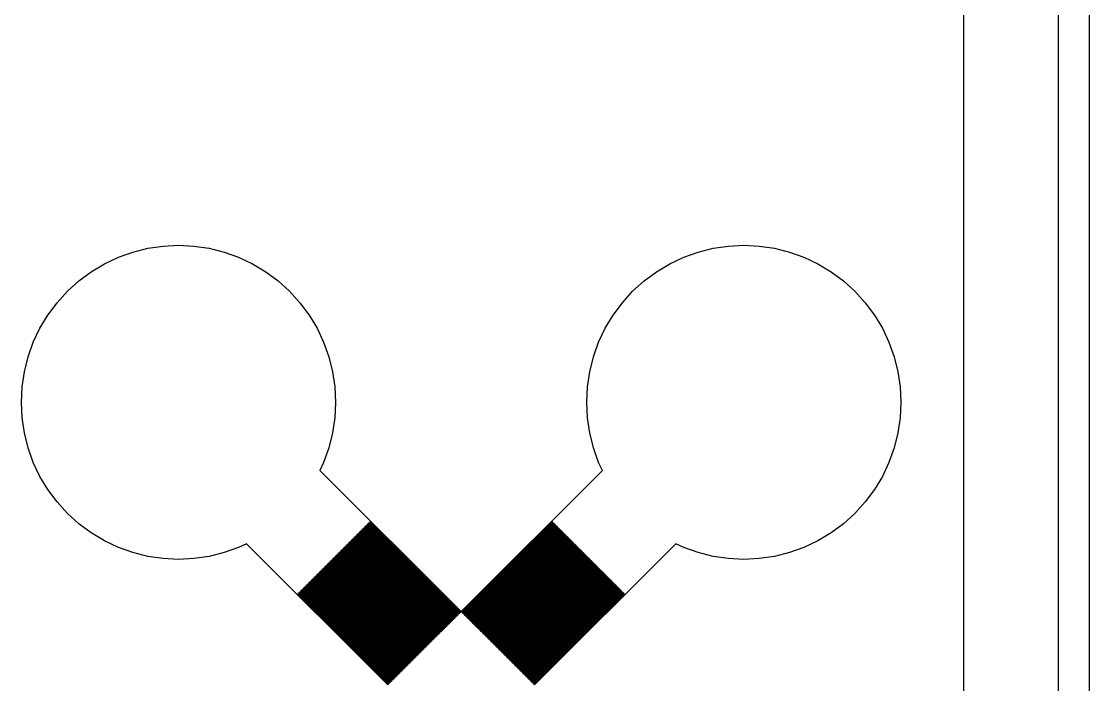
# Model space of a CAD drawing. Extents: x -16 to 132, y -40 to 113.
# Drawn here: x 94.08 to 111.46, y 46.02 to 56.82 of the extents above; entities that cross this region are included whole.
import ezdxf

# ---------------------------------------------------------------- set-up
doc = ezdxf.new("R2010")
doc.units = 0

msp = doc.modelspace()

# ---------------------------------------------------------------- linework, layer by layer
for p, q in [((111.463, -1.0226), (111.463, 74.6498)), ((110.952, 74.1385), (110.952, -0.51129)), ((109.418, 1.0226), (109.418, 72.6046)), ((95.6602, 52.9777), (95.8964, 53.0622)), ((95.8964, 53.0622), (96.1398, 53.1232)), ((96.1398, 53.1232), (96.388, 53.16)), ((96.388, 53.16), (96.6385, 53.1723)), ((96.6385, 53.1723), (96.8892, 53.16)), ((96.8892, 53.16), (97.1373, 53.1232)), ((97.1373, 53.1232), (97.3807, 53.0622)), ((97.3807, 53.0622), (97.6169, 52.9777)), ((104.858, 52.9777), (105.094, 53.0622)), ((105.094, 53.0622), (105.337, 53.1232)), ((105.337, 53.1232), (105.586, 53.16)), ((105.586, 53.16), (105.836, 53.1723)), ((105.836, 53.1723), (106.087, 53.16)), ((106.087, 53.16), (106.335, 53.1232)), ((106.335, 53.1232), (106.578, 53.0622)), ((106.578, 53.0622), (106.815, 52.9777)), ((95.2182, 52.7415), (95.4334, 52.8705)), ((95.4334, 52.8705), (95.6602, 52.9777)), ((97.6169, 52.9777), (97.8437, 52.8705)), ((97.8437, 52.8705), (98.0589, 52.7415)), ((104.416, 52.7415), (104.631, 52.8705)), ((104.631, 52.8705), (104.858, 52.9777)), ((106.815, 52.9777), (107.041, 52.8705)), ((107.041, 52.8705), (107.257, 52.7415)), ((95.0167, 52.592), (95.2182, 52.7415)), ((98.0589, 52.7415), (98.2604, 52.592)), ((104.214, 52.592), (104.416, 52.7415)), ((107.257, 52.7415), (107.458, 52.592)), ((94.8308, 52.4235), (95.0167, 52.592)), ((98.2604, 52.592), (98.4463, 52.4235)), ((104.028, 52.4235), (104.214, 52.592)), ((107.458, 52.592), (107.644, 52.4235)), ((94.6624, 52.2376), (94.8308, 52.4235)), ((98.4463, 52.4235), (98.6148, 52.2376)), ((103.86, 52.2376), (104.028, 52.4235)), ((107.644, 52.4235), (107.812, 52.2376)), ((94.5129, 52.0361), (94.6624, 52.2376)), ((98.6148, 52.2376), (98.7642, 52.0361)), ((103.711, 52.0361), (103.86, 52.2376)), ((107.812, 52.2376), (107.962, 52.0361)), ((94.3839, 51.821), (94.5129, 52.0361)), ((98.7642, 52.0361), (98.8932, 51.8209)), ((103.582, 51.8209), (103.711, 52.0361)), ((107.962, 52.0361), (108.091, 51.821)), ((94.2767, 51.5941), (94.3839, 51.821)), ((98.8932, 51.8209), (99.0005, 51.5941)), ((103.474, 51.5941), (103.582, 51.8209)), ((108.091, 51.821), (108.198, 51.5941)), ((94.1922, 51.3579), (94.2767, 51.5941)), ((99.0005, 51.5941), (99.085, 51.3579)), ((103.39, 51.3579), (103.474, 51.5941)), ((108.198, 51.5941), (108.283, 51.3579)), ((94.1312, 51.1146), (94.1922, 51.3579)), ((99.085, 51.3579), (99.1459, 51.1146)), ((103.329, 51.1146), (103.39, 51.3579)), ((108.283, 51.3579), (108.344, 51.1146)), ((94.0944, 50.8664), (94.1312, 51.1146)), ((99.1459, 51.1146), (99.1828, 50.8664)), ((103.292, 50.8664), (103.329, 51.1146)), ((108.344, 51.1146), (108.38, 50.8664)), ((94.0821, 50.6158), (94.0944, 50.8664)), ((99.1828, 50.8664), (99.1951, 50.6158)), ((103.28, 50.6158), (103.292, 50.8664)), ((108.38, 50.8664), (108.393, 50.6158)), ((94.0944, 50.3652), (94.0821, 50.6158)), ((99.1951, 50.6158), (99.1828, 50.3652)), ((103.292, 50.3652), (103.28, 50.6158)), ((108.393, 50.6158), (108.38, 50.3652)), ((94.1312, 50.1171), (94.0944, 50.3652)), ((99.1828, 50.3652), (99.146, 50.1171)), ((103.329, 50.1171), (103.292, 50.3652)), ((108.38, 50.3652), (108.344, 50.1171)), ((94.1922, 49.8737), (94.1312, 50.1171)), ((99.146, 50.1171), (99.085, 49.8737)), ((103.39, 49.8737), (103.329, 50.1171)), ((108.344, 50.1171), (108.283, 49.8737)), ((94.2767, 49.6375), (94.1922, 49.8737)), ((99.085, 49.8737), (99.0005, 49.6375)), ((103.474, 49.6375), (103.39, 49.8737)), ((108.283, 49.8737), (108.198, 49.6375)), ((94.3839, 49.4107), (94.2767, 49.6375)), ((99.0005, 49.6375), (98.9393, 49.5082)), ((103.535, 49.5082), (103.474, 49.6375)), ((108.198, 49.6375), (108.091, 49.4107)), ((94.5129, 49.1955), (94.3839, 49.4107)), ((98.9393, 49.5082), (101.237, 47.2101)), ((101.237, 47.2101), (103.535, 49.5082)), ((108.091, 49.4107), (107.962, 49.1955)), ((94.6624, 48.994), (94.5129, 49.1955)), ((107.962, 49.1955), (107.812, 48.994)), ((94.8308, 48.8081), (94.6624, 48.994)), ((107.812, 48.994), (107.644, 48.8081)), ((95.0167, 48.6396), (94.8308, 48.8081)), ((99.7572, 48.6758), (99.75, 48.6685)), ((99.75, 48.6685), (101.223, 47.1956)), ((101.23, 47.2028), (99.7572, 48.6758)), ((102.718, 48.6758), (101.245, 47.2029)), ((101.252, 47.1956), (102.725, 48.6685)), ((102.725, 48.6685), (102.718, 48.6758)), ((107.644, 48.8081), (107.458, 48.6396)), ((95.2182, 48.4902), (95.0167, 48.6396)), ((99.5837, 48.5022), (99.5765, 48.495)), ((99.5765, 48.495), (101.049, 47.0221)), ((101.057, 47.0293), (99.5837, 48.5022)), ((99.5982, 48.5167), (99.5909, 48.5095)), ((99.5909, 48.5095), (101.064, 47.0365)), ((101.071, 47.0438), (99.5982, 48.5167)), ((99.6126, 48.5311), (99.6054, 48.5239)), ((99.6054, 48.5239), (101.078, 47.051)), ((101.086, 47.0582), (99.6126, 48.5311)), ((99.6271, 48.5456), (99.6199, 48.5384)), ((99.6199, 48.5384), (101.093, 47.0655)), ((101.1, 47.0727), (99.6271, 48.5456)), ((99.6415, 48.5601), (99.6343, 48.5528)), ((99.6343, 48.5528), (101.107, 47.0799)), ((101.114, 47.0872), (99.6415, 48.5601)), ((99.656, 48.5745), (99.6488, 48.5673)), ((99.6488, 48.5673), (101.122, 47.0944)), ((101.129, 47.1016), (99.656, 48.5745)), ((99.6705, 48.589), (99.6632, 48.5818)), ((99.6632, 48.5818), (101.136, 47.1088)), ((101.143, 47.1161), (99.6705, 48.589)), ((99.6849, 48.6035), (99.6777, 48.5962)), ((99.6777, 48.5962), (101.151, 47.1233)), ((101.158, 47.1305), (99.6849, 48.6035)), ((99.6994, 48.6179), (99.6922, 48.6107)), ((99.6922, 48.6107), (101.165, 47.1378)), ((101.172, 47.145), (99.6994, 48.6179)), ((99.7139, 48.6324), (99.7066, 48.6251)), ((99.7066, 48.6251), (101.18, 47.1522)), ((101.187, 47.1595), (99.7139, 48.6324)), ((99.7283, 48.6469), (99.7211, 48.6396)), ((99.7211, 48.6396), (101.194, 47.1667)), ((101.201, 47.1739), (99.7283, 48.6469)), ((99.7428, 48.6613), (99.7355, 48.6541)), ((99.7355, 48.6541), (101.208, 47.1812)), ((101.216, 47.1884), (99.7428, 48.6613)), ((102.732, 48.6613), (101.259, 47.1884)), ((101.266, 47.1812), (102.739, 48.6541)), ((102.746, 48.6469), (101.274, 47.1739)), ((101.281, 47.1667), (102.754, 48.6396)), ((102.761, 48.6324), (101.288, 47.1595)), ((101.295, 47.1522), (102.768, 48.6252)), ((102.775, 48.6179), (101.302, 47.145)), ((101.31, 47.1378), (102.783, 48.6107)), ((102.79, 48.6035), (101.317, 47.1305)), ((101.324, 47.1233), (102.797, 48.5962)), ((102.804, 48.589), (101.331, 47.1161)), ((101.339, 47.1089), (102.812, 48.5818)), ((102.819, 48.5745), (101.346, 47.1016)), ((101.353, 47.0944), (102.826, 48.5673)), ((102.833, 48.5601), (101.36, 47.0872)), ((101.368, 47.0799), (102.84, 48.5528)), ((102.848, 48.5456), (101.375, 47.0727)), ((101.382, 47.0655), (102.855, 48.5384)), ((102.862, 48.5312), (101.389, 47.0582)), ((101.396, 47.051), (102.869, 48.5239)), ((102.877, 48.5167), (101.404, 47.0438)), ((101.411, 47.0365), (102.884, 48.5095)), ((102.891, 48.5022), (101.418, 47.0293)), ((101.425, 47.0221), (102.898, 48.495)), ((102.739, 48.6541), (102.732, 48.6613)), ((102.754, 48.6396), (102.746, 48.6469)), ((102.768, 48.6252), (102.761, 48.6324)), ((102.783, 48.6107), (102.775, 48.6179)), ((102.797, 48.5962), (102.79, 48.6035)), ((102.812, 48.5818), (102.804, 48.589)), ((102.826, 48.5673), (102.819, 48.5745)), ((102.84, 48.5528), (102.833, 48.5601)), ((102.855, 48.5384), (102.848, 48.5456)), ((102.869, 48.5239), (102.862, 48.5312)), ((102.884, 48.5095), (102.877, 48.5167)), ((102.898, 48.495), (102.891, 48.5022)), ((107.458, 48.6396), (107.257, 48.4902)), ((95.4334, 48.3612), (95.2182, 48.4902)), ((95.6602, 48.2539), (95.4334, 48.3612)), ((99.4101, 48.3287), (99.4029, 48.3214)), ((99.4029, 48.3214), (100.876, 46.8485)), ((100.883, 46.8557), (99.4101, 48.3287)), ((99.4246, 48.3431), (99.4174, 48.3359)), ((99.4174, 48.3359), (100.89, 46.863)), ((100.898, 46.8702), (99.4246, 48.3431)), ((99.4391, 48.3576), (99.4319, 48.3504)), ((99.4319, 48.3504), (100.905, 46.8775)), ((100.912, 46.8847), (99.4391, 48.3576)), ((99.4535, 48.3721), (99.4463, 48.3648)), ((99.4463, 48.3648), (100.919, 46.8919)), ((100.926, 46.8991), (99.4535, 48.3721)), ((99.468, 48.3865), (99.4608, 48.3793)), ((99.4608, 48.3793), (100.934, 46.9064)), ((100.941, 46.9136), (99.468, 48.3865)), ((99.4825, 48.401), (99.4752, 48.3938)), ((99.4752, 48.3938), (100.948, 46.9208)), ((100.955, 46.9281), (99.4825, 48.401)), ((99.4969, 48.4154), (99.4897, 48.4082)), ((99.4897, 48.4082), (100.963, 46.9353)), ((100.97, 46.9425), (99.4969, 48.4154)), ((99.5114, 48.4299), (99.5042, 48.4227)), ((99.5042, 48.4227), (100.977, 46.9498)), ((100.984, 46.957), (99.5114, 48.4299)), ((99.5258, 48.4444), (99.5186, 48.4371)), ((99.5186, 48.4371), (100.992, 46.9642)), ((100.999, 46.9715), (99.5258, 48.4444)), ((99.5403, 48.4588), (99.5331, 48.4516)), ((99.5331, 48.4516), (101.006, 46.9787)), ((101.013, 46.9859), (99.5403, 48.4588)), ((99.5548, 48.4733), (99.5475, 48.4661)), ((99.5475, 48.4661), (101.02, 46.9931)), ((101.028, 47.0004), (99.5548, 48.4733)), ((99.5692, 48.4878), (99.562, 48.4805)), ((99.562, 48.4805), (101.035, 47.0076)), ((101.042, 47.0148), (99.5692, 48.4878)), ((102.906, 48.4878), (101.433, 47.0148)), ((101.44, 47.0076), (102.913, 48.4805)), ((102.92, 48.4733), (101.447, 47.0004)), ((101.454, 46.9931), (102.927, 48.4661)), ((102.934, 48.4588), (101.462, 46.9859)), ((101.469, 46.9787), (102.942, 48.4516)), ((102.949, 48.4444), (101.476, 46.9715)), ((101.483, 46.9642), (102.956, 48.4371)), ((102.963, 48.4299), (101.49, 46.957)), ((101.498, 46.9498), (102.971, 48.4227)), ((102.978, 48.4155), (101.505, 46.9425)), ((101.512, 46.9353), (102.985, 48.4082)), ((102.992, 48.401), (101.519, 46.9281)), ((101.527, 46.9209), (103, 48.3938)), ((103.007, 48.3865), (101.534, 46.9136)), ((101.541, 46.9064), (103.014, 48.3793)), ((103.021, 48.3721), (101.548, 46.8991)), ((101.556, 46.8919), (103.028, 48.3648)), ((103.036, 48.3576), (101.563, 46.8847)), ((101.57, 46.8775), (103.043, 48.3504)), ((103.05, 48.3432), (101.577, 46.8702)), ((101.584, 46.863), (103.057, 48.3359)), ((103.065, 48.3287), (101.592, 46.8558)), ((101.599, 46.8485), (103.072, 48.3215)), ((102.913, 48.4805), (102.906, 48.4878)), ((102.927, 48.4661), (102.92, 48.4733)), ((102.942, 48.4516), (102.934, 48.4588)), ((102.956, 48.4371), (102.949, 48.4444)), ((102.971, 48.4227), (102.963, 48.4299)), ((102.985, 48.4082), (102.978, 48.4155)), ((103, 48.3938), (102.992, 48.401)), ((103.014, 48.3793), (103.007, 48.3865)), ((103.028, 48.3648), (103.021, 48.3721)), ((103.043, 48.3504), (103.036, 48.3576)), ((103.057, 48.3359), (103.05, 48.3432)), ((103.072, 48.3215), (103.065, 48.3287)), ((107.041, 48.3612), (106.815, 48.2539)), ((107.257, 48.4902), (107.041, 48.3612)), ((95.8965, 48.1694), (95.6602, 48.2539)), ((96.1398, 48.1085), (95.8965, 48.1694)), ((97.3807, 48.1694), (97.1373, 48.1084)), ((97.6169, 48.2539), (97.3807, 48.1694)), ((97.7462, 48.3151), (97.6169, 48.2539)), ((100.044, 46.017), (97.7462, 48.3151)), ((99.2366, 48.1551), (99.2294, 48.1479)), ((99.2294, 48.1479), (100.702, 46.675)), ((100.71, 46.6822), (99.2366, 48.1551)), ((99.2511, 48.1696), (99.2438, 48.1624)), ((99.2438, 48.1624), (100.717, 46.6895)), ((100.724, 46.6967), (99.2511, 48.1696)), ((99.2655, 48.1841), (99.2583, 48.1768)), ((99.2583, 48.1768), (100.731, 46.7039)), ((100.738, 46.7111), (99.2655, 48.1841)), ((99.28, 48.1985), (99.2728, 48.1913)), ((99.2728, 48.1913), (100.746, 46.7184)), ((100.753, 46.7256), (99.28, 48.1985)), ((99.2945, 48.213), (99.2872, 48.2058)), ((99.2872, 48.2058), (100.76, 46.7328)), ((100.767, 46.7401), (99.2945, 48.213)), ((99.3089, 48.2274), (99.3017, 48.2202)), ((99.3017, 48.2202), (100.775, 46.7473)), ((100.782, 46.7545), (99.3089, 48.2274)), ((99.3234, 48.2419), (99.3161, 48.2347)), ((99.3161, 48.2347), (100.789, 46.7617)), ((100.796, 46.769), (99.3234, 48.2419)), ((99.3378, 48.2564), (99.3306, 48.2491)), ((99.3306, 48.2491), (100.804, 46.7762)), ((100.811, 46.7834), (99.3378, 48.2564)), ((99.3523, 48.2708), (99.3451, 48.2636)), ((99.3451, 48.2636), (100.818, 46.7907)), ((100.825, 46.7979), (99.3523, 48.2708)), ((99.3668, 48.2853), (99.3595, 48.2781)), ((99.3595, 48.2781), (100.832, 46.8051)), ((100.84, 46.8124), (99.3668, 48.2853)), ((99.3812, 48.2998), (99.374, 48.2925)), ((99.374, 48.2925), (100.847, 46.8196)), ((100.854, 46.8268), (99.3812, 48.2998)), ((99.3957, 48.3142), (99.3885, 48.307)), ((99.3885, 48.307), (100.861, 46.8341)), ((100.869, 46.8413), (99.3957, 48.3142)), ((103.079, 48.3142), (101.606, 46.8413)), ((101.613, 46.8341), (103.086, 48.307)), ((103.094, 48.2998), (101.621, 46.8269)), ((101.628, 46.8196), (103.101, 48.2925)), ((103.108, 48.2853), (101.635, 46.8124)), ((101.642, 46.8052), (103.115, 48.2781)), ((103.122, 48.2708), (101.65, 46.7979)), ((101.657, 46.7907), (103.13, 48.2636)), ((103.137, 48.2564), (101.664, 46.7835)), ((101.671, 46.7762), (103.144, 48.2492)), ((103.151, 48.2419), (101.678, 46.769)), ((101.686, 46.7618), (103.159, 48.2347)), ((103.166, 48.2274), (101.693, 46.7545)), ((101.7, 46.7473), (103.173, 48.2202)), ((103.18, 48.213), (101.707, 46.7401)), ((101.715, 46.7328), (103.188, 48.2058)), ((103.195, 48.1985), (101.722, 46.7256)), ((101.729, 46.7184), (103.202, 48.1913)), ((103.209, 48.1841), (101.736, 46.7112)), ((101.744, 46.7039), (103.216, 48.1768)), ((103.224, 48.1696), (101.751, 46.6967)), ((101.758, 46.6895), (103.231, 48.1624)), ((103.238, 48.1551), (101.765, 46.6822)), ((101.772, 46.675), (103.245, 48.1479)), ((104.729, 48.3151), (102.43, 46.017)), ((103.086, 48.307), (103.079, 48.3142)), ((103.101, 48.2925), (103.094, 48.2998)), ((103.115, 48.2781), (103.108, 48.2853)), ((103.13, 48.2636), (103.122, 48.2708)), ((103.144, 48.2492), (103.137, 48.2564)), ((103.159, 48.2347), (103.151, 48.2419)), ((103.173, 48.2202), (103.166, 48.2274)), ((103.188, 48.2058), (103.18, 48.213)), ((103.202, 48.1913), (103.195, 48.1985)), ((103.216, 48.1768), (103.209, 48.1841)), ((103.231, 48.1624), (103.224, 48.1696)), ((103.245, 48.1479), (103.238, 48.1551)), ((104.858, 48.2539), (104.729, 48.3151)), ((105.094, 48.1694), (104.858, 48.2539)), ((105.337, 48.1084), (105.094, 48.1694)), ((106.578, 48.1694), (106.335, 48.1085)), ((106.815, 48.2539), (106.578, 48.1694)), ((96.388, 48.0716), (96.1398, 48.1085)), ((96.6386, 48.0593), (96.388, 48.0716)), ((96.8892, 48.0716), (96.6386, 48.0593)), ((97.1373, 48.1084), (96.8892, 48.0716)), ((99.0631, 47.9816), (99.0558, 47.9744)), ((99.0558, 47.9744), (100.529, 46.5014)), ((100.536, 46.5087), (99.0631, 47.9816)), ((99.0775, 47.9961), (99.0703, 47.9888)), ((99.0703, 47.9888), (100.543, 46.5159)), ((100.55, 46.5231), (99.0775, 47.9961)), ((99.092, 48.0105), (99.0848, 48.0033)), ((99.0848, 48.0033), (100.558, 46.5304)), ((100.565, 46.5376), (99.092, 48.0105)), ((99.1065, 48.025), (99.0992, 48.0178)), ((99.0992, 48.0178), (100.572, 46.5448)), ((100.579, 46.5521), (99.1065, 48.025)), ((99.1209, 48.0395), (99.1137, 48.0322)), ((99.1137, 48.0322), (100.587, 46.5593)), ((100.594, 46.5665), (99.1209, 48.0395)), ((99.1354, 48.0539), (99.1282, 48.0467)), ((99.1282, 48.0467), (100.601, 46.5738)), ((100.608, 46.581), (99.1354, 48.0539)), ((99.1498, 48.0684), (99.1426, 48.0611)), ((99.1426, 48.0611), (100.616, 46.5882)), ((100.623, 46.5954), (99.1498, 48.0684)), ((99.1643, 48.0828), (99.1571, 48.0756)), ((99.1571, 48.0756), (100.63, 46.6027)), ((100.637, 46.6099), (99.1643, 48.0828)), ((99.1788, 48.0973), (99.1715, 48.0901)), ((99.1715, 48.0901), (100.644, 46.6171)), ((100.652, 46.6244), (99.1788, 48.0973)), ((99.1932, 48.1118), (99.186, 48.1045)), ((99.186, 48.1045), (100.659, 46.6316)), ((100.666, 46.6388), (99.1932, 48.1118)), ((99.2077, 48.1262), (99.2005, 48.119)), ((99.2005, 48.119), (100.673, 46.6461)), ((100.681, 46.6533), (99.2077, 48.1262)), ((99.2222, 48.1407), (99.2149, 48.1334)), ((99.2149, 48.1334), (100.688, 46.6605)), ((100.695, 46.6678), (99.2222, 48.1407)), ((103.253, 48.1407), (101.78, 46.6678)), ((101.787, 46.6605), (103.26, 48.1335)), ((103.267, 48.1262), (101.794, 46.6533)), ((101.801, 46.6461), (103.274, 48.119)), ((103.282, 48.1118), (101.809, 46.6388)), ((101.816, 46.6316), (103.289, 48.1045)), ((103.296, 48.0973), (101.823, 46.6244)), ((101.83, 46.6172), (103.303, 48.0901)), ((103.31, 48.0829), (101.838, 46.6099)), ((101.845, 46.6027), (103.318, 48.0756)), ((103.325, 48.0684), (101.852, 46.5955)), ((101.859, 46.5882), (103.332, 48.0612)), ((103.339, 48.0539), (101.866, 46.581)), ((101.874, 46.5738), (103.347, 48.0467)), ((103.354, 48.0395), (101.881, 46.5666)), ((101.888, 46.5593), (103.361, 48.0322)), ((103.368, 48.025), (101.895, 46.5521)), ((101.903, 46.5449), (103.376, 48.0178)), ((103.383, 48.0105), (101.91, 46.5376)), ((101.917, 46.5304), (103.39, 48.0033)), ((103.397, 47.9961), (101.924, 46.5232)), ((101.932, 46.5159), (103.404, 47.9889)), ((103.412, 47.9816), (101.939, 46.5087)), ((101.946, 46.5014), (103.419, 47.9744)), ((103.26, 48.1335), (103.253, 48.1407)), ((103.274, 48.119), (103.267, 48.1262)), ((103.289, 48.1045), (103.282, 48.1118)), ((103.303, 48.0901), (103.296, 48.0973)), ((103.318, 48.0756), (103.31, 48.0829)), ((103.332, 48.0612), (103.325, 48.0684)), ((103.347, 48.0467), (103.339, 48.0539)), ((103.361, 48.0322), (103.354, 48.0395)), ((103.376, 48.0178), (103.368, 48.025)), ((103.39, 48.0033), (103.383, 48.0105)), ((103.404, 47.9889), (103.397, 47.9961)), ((103.419, 47.9744), (103.412, 47.9816)), ((105.586, 48.0716), (105.337, 48.1084)), ((105.836, 48.0593), (105.586, 48.0716)), ((106.087, 48.0716), (105.836, 48.0593)), ((106.335, 48.1085), (106.087, 48.0716)), ((98.8895, 47.8081), (98.8823, 47.8008)), ((98.8823, 47.8008), (100.355, 46.3279)), ((100.362, 46.3351), (98.8895, 47.8081)), ((98.904, 47.8225), (98.8968, 47.8153)), ((98.8968, 47.8153), (100.37, 46.3424)), ((100.377, 46.3496), (98.904, 47.8225)), ((98.9185, 47.837), (98.9112, 47.8298)), ((98.9112, 47.8298), (100.384, 46.3568)), ((100.391, 46.3641), (98.9185, 47.837)), ((98.9329, 47.8515), (98.9257, 47.8442)), ((98.9257, 47.8442), (100.399, 46.3713)), ((100.406, 46.3785), (98.9329, 47.8515)), ((98.9474, 47.8659), (98.9402, 47.8587)), ((98.9402, 47.8587), (100.413, 46.3858)), ((100.42, 46.393), (98.9474, 47.8659)), ((98.9619, 47.8804), (98.9546, 47.8731)), ((98.9546, 47.8731), (100.428, 46.4002)), ((100.435, 46.4075), (98.9619, 47.8804)), ((98.9763, 47.8948), (98.9691, 47.8876)), ((98.9691, 47.8876), (100.442, 46.4147)), ((100.449, 46.4219), (98.9763, 47.8948)), ((98.9908, 47.9093), (98.9835, 47.9021)), ((98.9835, 47.9021), (100.456, 46.4292)), ((100.464, 46.4364), (98.9908, 47.9093)), ((99.0052, 47.9238), (98.998, 47.9165)), ((98.998, 47.9165), (100.471, 46.4436)), ((100.478, 46.4508), (99.0052, 47.9238)), ((99.0197, 47.9382), (99.0125, 47.931)), ((99.0125, 47.931), (100.485, 46.4581)), ((100.493, 46.4653), (99.0197, 47.9382)), ((99.0342, 47.9527), (99.0269, 47.9455)), ((99.0269, 47.9455), (100.5, 46.4725)), ((100.507, 46.4798), (99.0342, 47.9527)), ((99.0486, 47.9671), (99.0414, 47.9599)), ((99.0414, 47.9599), (100.514, 46.487)), ((100.522, 46.4942), (99.0486, 47.9671)), ((103.426, 47.9671), (101.953, 46.4942)), ((101.96, 46.487), (103.433, 47.9599)), ((103.441, 47.9527), (101.968, 46.4798)), ((101.975, 46.4725), (103.448, 47.9455)), ((103.455, 47.9382), (101.982, 46.4653)), ((101.989, 46.4581), (103.462, 47.931)), ((103.47, 47.9238), (101.997, 46.4509)), ((102.004, 46.4436), (103.477, 47.9165)), ((103.484, 47.9093), (102.011, 46.4364)), ((102.018, 46.4292), (103.491, 47.9021)), ((103.498, 47.8948), (102.026, 46.4219)), ((102.033, 46.4147), (103.506, 47.8876)), ((103.513, 47.8804), (102.04, 46.4075)), ((102.047, 46.4002), (103.52, 47.8732)), ((103.527, 47.8659), (102.054, 46.393)), ((102.062, 46.3858), (103.535, 47.8587)), ((103.542, 47.8515), (102.069, 46.3785)), ((102.076, 46.3713), (103.549, 47.8442)), ((103.556, 47.837), (102.083, 46.3641)), ((102.091, 46.3568), (103.564, 47.8298)), ((103.571, 47.8225), (102.098, 46.3496)), ((102.105, 46.3424), (103.578, 47.8153)), ((103.585, 47.8081), (102.112, 46.3351)), ((102.12, 46.3279), (103.592, 47.8008)), ((103.433, 47.9599), (103.426, 47.9671)), ((103.448, 47.9455), (103.441, 47.9527)), ((103.462, 47.931), (103.455, 47.9382)), ((103.477, 47.9165), (103.47, 47.9238)), ((103.491, 47.9021), (103.484, 47.9093)), ((103.506, 47.8876), (103.498, 47.8948)), ((103.52, 47.8732), (103.513, 47.8804)), ((103.535, 47.8587), (103.527, 47.8659)), ((103.549, 47.8442), (103.542, 47.8515)), ((103.564, 47.8298), (103.556, 47.837)), ((103.578, 47.8153), (103.571, 47.8225)), ((103.592, 47.8008), (103.585, 47.8081)), ((98.716, 47.6345), (98.7088, 47.6273)), ((98.7088, 47.6273), (100.182, 46.1544)), ((100.189, 46.1616), (98.716, 47.6345)), ((98.7305, 47.649), (98.7232, 47.6418)), ((98.7232, 47.6418), (100.196, 46.1688)), ((100.203, 46.1761), (98.7305, 47.649)), ((98.7449, 47.6635), (98.7377, 47.6562)), ((98.7377, 47.6562), (100.211, 46.1833)), ((100.218, 46.1905), (98.7449, 47.6635)), ((98.7594, 47.6779), (98.7522, 47.6707)), ((98.7522, 47.6707), (100.225, 46.1978)), ((100.232, 46.205), (98.7594, 47.6779)), ((98.7738, 47.6924), (98.7666, 47.6852)), ((98.7666, 47.6852), (100.24, 46.2122)), ((100.247, 46.2195), (98.7738, 47.6924)), ((98.7883, 47.7068), (98.7811, 47.6996)), ((98.7811, 47.6996), (100.254, 46.2267)), ((100.261, 46.2339), (98.7883, 47.7068)), ((98.8028, 47.7213), (98.7955, 47.7141)), ((98.7955, 47.7141), (100.268, 46.2411)), ((100.276, 46.2484), (98.8028, 47.7213)), ((98.8172, 47.7358), (98.81, 47.7285)), ((98.81, 47.7285), (100.283, 46.2556)), ((100.29, 46.2628), (98.8172, 47.7358)), ((98.8317, 47.7502), (98.8245, 47.743)), ((98.8245, 47.743), (100.297, 46.2701)), ((100.305, 46.2773), (98.8317, 47.7502)), ((98.8461, 47.7647), (98.8389, 47.7574)), ((98.8389, 47.7574), (100.312, 46.2845)), ((100.319, 46.2918), (98.8461, 47.7647)), ((98.8606, 47.7791), (98.8534, 47.7719)), ((98.8534, 47.7719), (100.326, 46.299)), ((100.334, 46.3062), (98.8606, 47.7791)), ((98.8751, 47.7936), (98.8678, 47.7864)), ((98.8678, 47.7864), (100.341, 46.3134)), ((100.348, 46.3207), (98.8751, 47.7936)), ((103.6, 47.7936), (102.127, 46.3207)), ((102.134, 46.3135), (103.607, 47.7864)), ((103.614, 47.7792), (102.141, 46.3062)), ((102.148, 46.299), (103.621, 47.7719)), ((103.629, 47.7647), (102.156, 46.2918)), ((102.163, 46.2845), (103.636, 47.7575)), ((103.643, 47.7502), (102.17, 46.2773)), ((102.177, 46.2701), (103.65, 47.743)), ((103.658, 47.7358), (102.185, 46.2629)), ((102.192, 46.2556), (103.665, 47.7285)), ((103.672, 47.7213), (102.199, 46.2484)), ((102.206, 46.2411), (103.679, 47.7141)), ((103.686, 47.7068), (102.214, 46.2339)), ((102.221, 46.2267), (103.694, 47.6996)), ((103.701, 47.6924), (102.228, 46.2195)), ((102.235, 46.2122), (103.708, 47.6852)), ((103.715, 47.6779), (102.242, 46.205)), ((102.25, 46.1978), (103.723, 47.6707)), ((103.73, 47.6635), (102.257, 46.1905)), ((102.264, 46.1833), (103.737, 47.6562)), ((103.744, 47.649), (102.271, 46.1761)), ((102.279, 46.1689), (103.752, 47.6418)), ((103.759, 47.6345), (102.286, 46.1616)), ((102.293, 46.1544), (103.766, 47.6273)), ((103.607, 47.7864), (103.6, 47.7936)), ((103.621, 47.7719), (103.614, 47.7792)), ((103.636, 47.7575), (103.629, 47.7647)), ((103.65, 47.743), (103.643, 47.7502)), ((103.665, 47.7285), (103.658, 47.7358)), ((103.679, 47.7141), (103.672, 47.7213)), ((103.694, 47.6996), (103.686, 47.7068)), ((103.708, 47.6852), (103.701, 47.6924)), ((103.723, 47.6707), (103.715, 47.6779)), ((103.737, 47.6562), (103.73, 47.6635)), ((103.752, 47.6418), (103.744, 47.649)), ((103.766, 47.6273), (103.759, 47.6345)), ((98.5858, 47.5044), (98.5786, 47.4971)), ((98.5786, 47.4971), (100.052, 46.0242)), ((100.059, 46.0315), (98.5858, 47.5044)), ((98.6003, 47.5188), (98.5931, 47.5116)), ((98.5931, 47.5116), (100.066, 46.0387)), ((100.073, 46.0459), (98.6003, 47.5188)), ((98.6148, 47.5333), (98.6075, 47.5261)), ((98.6075, 47.5261), (100.08, 46.0531)), ((100.088, 46.0604), (98.6148, 47.5333)), ((98.6292, 47.5478), (98.622, 47.5405)), ((98.622, 47.5405), (100.095, 46.0676)), ((100.102, 46.0748), (98.6292, 47.5478)), ((98.6437, 47.5622), (98.6365, 47.555)), ((98.6365, 47.555), (100.109, 46.0821)), ((100.117, 46.0893), (98.6437, 47.5622)), ((98.6582, 47.5767), (98.6509, 47.5694)), ((98.6509, 47.5694), (100.124, 46.0965)), ((100.131, 46.1038), (98.6582, 47.5767)), ((98.6726, 47.5911), (98.6654, 47.5839)), ((98.6654, 47.5839), (100.138, 46.111)), ((100.146, 46.1182), (98.6726, 47.5911)), ((98.6871, 47.6056), (98.6798, 47.5984)), ((98.6798, 47.5984), (100.153, 46.1255)), ((100.16, 46.1327), (98.6871, 47.6056)), ((98.7015, 47.6201), (98.6943, 47.6128)), ((98.6943, 47.6128), (100.167, 46.1399)), ((100.174, 46.1471), (98.7015, 47.6201)), ((103.773, 47.6201), (102.3, 46.1472)), ((102.308, 46.1399), (103.78, 47.6128)), ((103.788, 47.6056), (102.315, 46.1327)), ((102.322, 46.1255), (103.795, 47.5984)), ((103.802, 47.5912), (102.329, 46.1182)), ((102.336, 46.111), (103.809, 47.5839)), ((103.817, 47.5767), (102.344, 46.1038)), ((102.351, 46.0965), (103.824, 47.5695)), ((103.831, 47.5622), (102.358, 46.0893)), ((102.365, 46.0821), (103.838, 47.555)), ((103.846, 47.5478), (102.373, 46.0748)), ((102.38, 46.0676), (103.853, 47.5405)), ((103.86, 47.5333), (102.387, 46.0604)), ((102.394, 46.0531), (103.867, 47.5261)), ((103.874, 47.5188), (102.402, 46.0459)), ((102.409, 46.0387), (103.882, 47.5116)), ((103.889, 47.5044), (102.416, 46.0315)), ((102.423, 46.0242), (103.896, 47.4971)), ((103.78, 47.6128), (103.773, 47.6201)), ((103.795, 47.5984), (103.788, 47.6056)), ((103.809, 47.5839), (103.802, 47.5912)), ((103.824, 47.5695), (103.817, 47.5767)), ((103.838, 47.555), (103.831, 47.5622)), ((103.853, 47.5405), (103.846, 47.5478)), ((103.867, 47.5261), (103.86, 47.5333)), ((103.882, 47.5116), (103.874, 47.5188)), ((103.896, 47.4971), (103.889, 47.5044)), ((101.136, 47.1088), (101.143, 47.1161)), ((101.151, 47.1233), (101.158, 47.1305)), ((101.165, 47.1378), (101.172, 47.145)), ((101.18, 47.1522), (101.187, 47.1595)), ((101.194, 47.1667), (101.201, 47.1739)), ((101.208, 47.1812), (101.216, 47.1884)), ((101.223, 47.1956), (101.23, 47.2028)), ((101.245, 47.2029), (101.252, 47.1956)), ((101.259, 47.1884), (101.266, 47.1812)), ((101.274, 47.1739), (101.281, 47.1667)), ((101.288, 47.1595), (101.295, 47.1522)), ((101.302, 47.145), (101.31, 47.1378)), ((101.317, 47.1305), (101.324, 47.1233)), ((101.331, 47.1161), (101.339, 47.1089)), ((100.963, 46.9353), (100.97, 46.9425)), ((100.977, 46.9498), (100.984, 46.957)), ((100.992, 46.9642), (100.999, 46.9715)), ((101.006, 46.9787), (101.013, 46.9859)), ((101.02, 46.9931), (101.028, 47.0004)), ((101.035, 47.0076), (101.042, 47.0148)), ((101.049, 47.0221), (101.057, 47.0293)), ((101.064, 47.0365), (101.071, 47.0438)), ((101.078, 47.051), (101.086, 47.0582)), ((101.093, 47.0655), (101.1, 47.0727)), ((101.107, 47.0799), (101.114, 47.0872)), ((101.122, 47.0944), (101.129, 47.1016)), ((101.346, 47.1016), (101.353, 47.0944)), ((101.36, 47.0872), (101.368, 47.0799)), ((101.375, 47.0727), (101.382, 47.0655)), ((101.389, 47.0582), (101.396, 47.051)), ((101.404, 47.0438), (101.411, 47.0365)), ((101.418, 47.0293), (101.425, 47.0221)), ((101.433, 47.0148), (101.44, 47.0076)), ((101.447, 47.0004), (101.454, 46.9931)), ((101.462, 46.9859), (101.469, 46.9787)), ((101.476, 46.9715), (101.483, 46.9642)), ((101.49, 46.957), (101.498, 46.9498)), ((101.505, 46.9425), (101.512, 46.9353)), ((100.789, 46.7617), (100.796, 46.769)), ((100.804, 46.7762), (100.811, 46.7834)), ((100.818, 46.7907), (100.825, 46.7979)), ((100.832, 46.8051), (100.84, 46.8124)), ((100.847, 46.8196), (100.854, 46.8268)), ((100.861, 46.8341), (100.869, 46.8413)), ((100.876, 46.8485), (100.883, 46.8557)), ((100.89, 46.863), (100.898, 46.8702)), ((100.905, 46.8775), (100.912, 46.8847)), ((100.919, 46.8919), (100.926, 46.8991)), ((100.934, 46.9064), (100.941, 46.9136)), ((100.948, 46.9208), (100.955, 46.9281)), ((101.519, 46.9281), (101.527, 46.9209)), ((101.534, 46.9136), (101.541, 46.9064)), ((101.548, 46.8991), (101.556, 46.8919)), ((101.563, 46.8847), (101.57, 46.8775)), ((101.577, 46.8702), (101.584, 46.863)), ((101.592, 46.8558), (101.599, 46.8485)), ((101.606, 46.8413), (101.613, 46.8341)), ((101.621, 46.8269), (101.628, 46.8196)), ((101.635, 46.8124), (101.642, 46.8052)), ((101.65, 46.7979), (101.657, 46.7907)), ((101.664, 46.7835), (101.671, 46.7762)), ((101.678, 46.769), (101.686, 46.7618)), ((100.601, 46.5738), (100.608, 46.581)), ((100.616, 46.5882), (100.623, 46.5954)), ((100.63, 46.6027), (100.637, 46.6099)), ((100.644, 46.6171), (100.652, 46.6244)), ((100.659, 46.6316), (100.666, 46.6388)), ((100.673, 46.6461), (100.681, 46.6533)), ((100.688, 46.6605), (100.695, 46.6678)), ((100.702, 46.675), (100.71, 46.6822)), ((100.717, 46.6895), (100.724, 46.6967)), ((100.731, 46.7039), (100.738, 46.7111)), ((100.746, 46.7184), (100.753, 46.7256)), ((100.76, 46.7328), (100.767, 46.7401)), ((100.775, 46.7473), (100.782, 46.7545)), ((101.693, 46.7545), (101.7, 46.7473)), ((101.707, 46.7401), (101.715, 46.7328)), ((101.722, 46.7256), (101.729, 46.7184)), ((101.736, 46.7112), (101.744, 46.7039)), ((101.751, 46.6967), (101.758, 46.6895)), ((101.765, 46.6822), (101.772, 46.675)), ((101.78, 46.6678), (101.787, 46.6605)), ((101.794, 46.6533), (101.801, 46.6461)), ((101.809, 46.6388), (101.816, 46.6316)), ((101.823, 46.6244), (101.83, 46.6172)), ((101.838, 46.6099), (101.845, 46.6027)), ((101.852, 46.5955), (101.859, 46.5882)), ((101.866, 46.581), (101.874, 46.5738)), ((100.428, 46.4002), (100.435, 46.4075)), ((100.442, 46.4147), (100.449, 46.4219)), ((100.456, 46.4292), (100.464, 46.4364)), ((100.471, 46.4436), (100.478, 46.4508)), ((100.485, 46.4581), (100.493, 46.4653)), ((100.5, 46.4725), (100.507, 46.4798)), ((100.514, 46.487), (100.522, 46.4942)), ((100.529, 46.5014), (100.536, 46.5087)), ((100.543, 46.5159), (100.55, 46.5231)), ((100.558, 46.5304), (100.565, 46.5376)), ((100.572, 46.5448), (100.579, 46.5521)), ((100.587, 46.5593), (100.594, 46.5665)), ((101.881, 46.5666), (101.888, 46.5593)), ((101.895, 46.5521), (101.903, 46.5449)), ((101.91, 46.5376), (101.917, 46.5304)), ((101.924, 46.5232), (101.932, 46.5159)), ((101.939, 46.5087), (101.946, 46.5014)), ((101.953, 46.4942), (101.96, 46.487)), ((101.968, 46.4798), (101.975, 46.4725)), ((101.982, 46.4653), (101.989, 46.4581)), ((101.997, 46.4509), (102.004, 46.4436)), ((102.011, 46.4364), (102.018, 46.4292)), ((102.026, 46.4219), (102.033, 46.4147)), ((102.04, 46.4075), (102.047, 46.4002)), ((100.254, 46.2267), (100.261, 46.2339)), ((100.268, 46.2411), (100.276, 46.2484)), ((100.283, 46.2556), (100.29, 46.2628)), ((100.297, 46.2701), (100.305, 46.2773)), ((100.312, 46.2845), (100.319, 46.2918)), ((100.326, 46.299), (100.334, 46.3062)), ((100.341, 46.3134), (100.348, 46.3207)), ((100.355, 46.3279), (100.362, 46.3351)), ((100.37, 46.3424), (100.377, 46.3496)), ((100.384, 46.3568), (100.391, 46.3641)), ((100.399, 46.3713), (100.406, 46.3785)), ((100.413, 46.3858), (100.42, 46.393)), ((102.054, 46.393), (102.062, 46.3858)), ((102.069, 46.3785), (102.076, 46.3713)), ((102.083, 46.3641), (102.091, 46.3568)), ((102.098, 46.3496), (102.105, 46.3424)), ((102.112, 46.3351), (102.12, 46.3279)), ((102.127, 46.3207), (102.134, 46.3135)), ((102.141, 46.3062), (102.148, 46.299)), ((102.156, 46.2918), (102.163, 46.2845)), ((102.17, 46.2773), (102.177, 46.2701)), ((102.185, 46.2629), (102.192, 46.2556)), ((102.199, 46.2484), (102.206, 46.2411)), ((102.214, 46.2339), (102.221, 46.2267)), ((100.08, 46.0531), (100.088, 46.0604)), ((100.095, 46.0676), (100.102, 46.0748)), ((100.109, 46.0821), (100.117, 46.0893)), ((100.124, 46.0965), (100.131, 46.1038)), ((100.138, 46.111), (100.146, 46.1182)), ((100.153, 46.1255), (100.16, 46.1327)), ((100.167, 46.1399), (100.174, 46.1471)), ((100.182, 46.1544), (100.189, 46.1616)), ((100.196, 46.1688), (100.203, 46.1761)), ((100.211, 46.1833), (100.218, 46.1905)), ((100.225, 46.1978), (100.232, 46.205)), ((100.24, 46.2122), (100.247, 46.2195)), ((102.228, 46.2195), (102.235, 46.2122)), ((102.242, 46.205), (102.25, 46.1978)), ((102.257, 46.1905), (102.264, 46.1833)), ((102.271, 46.1761), (102.279, 46.1689)), ((102.286, 46.1616), (102.293, 46.1544)), ((102.3, 46.1472), (102.308, 46.1399)), ((102.315, 46.1327), (102.322, 46.1255)), ((102.329, 46.1182), (102.336, 46.111)), ((102.344, 46.1038), (102.351, 46.0965)), ((102.358, 46.0893), (102.365, 46.0821)), ((102.373, 46.0748), (102.38, 46.0676)), ((102.387, 46.0604), (102.394, 46.0531)), ((100.052, 46.0242), (100.059, 46.0315)), ((100.066, 46.0387), (100.073, 46.0459)), ((102.402, 46.0459), (102.409, 46.0387)), ((102.416, 46.0315), (102.423, 46.0242))]:
    msp.add_line(p, q)

doc.saveas('drawing.dxf')
